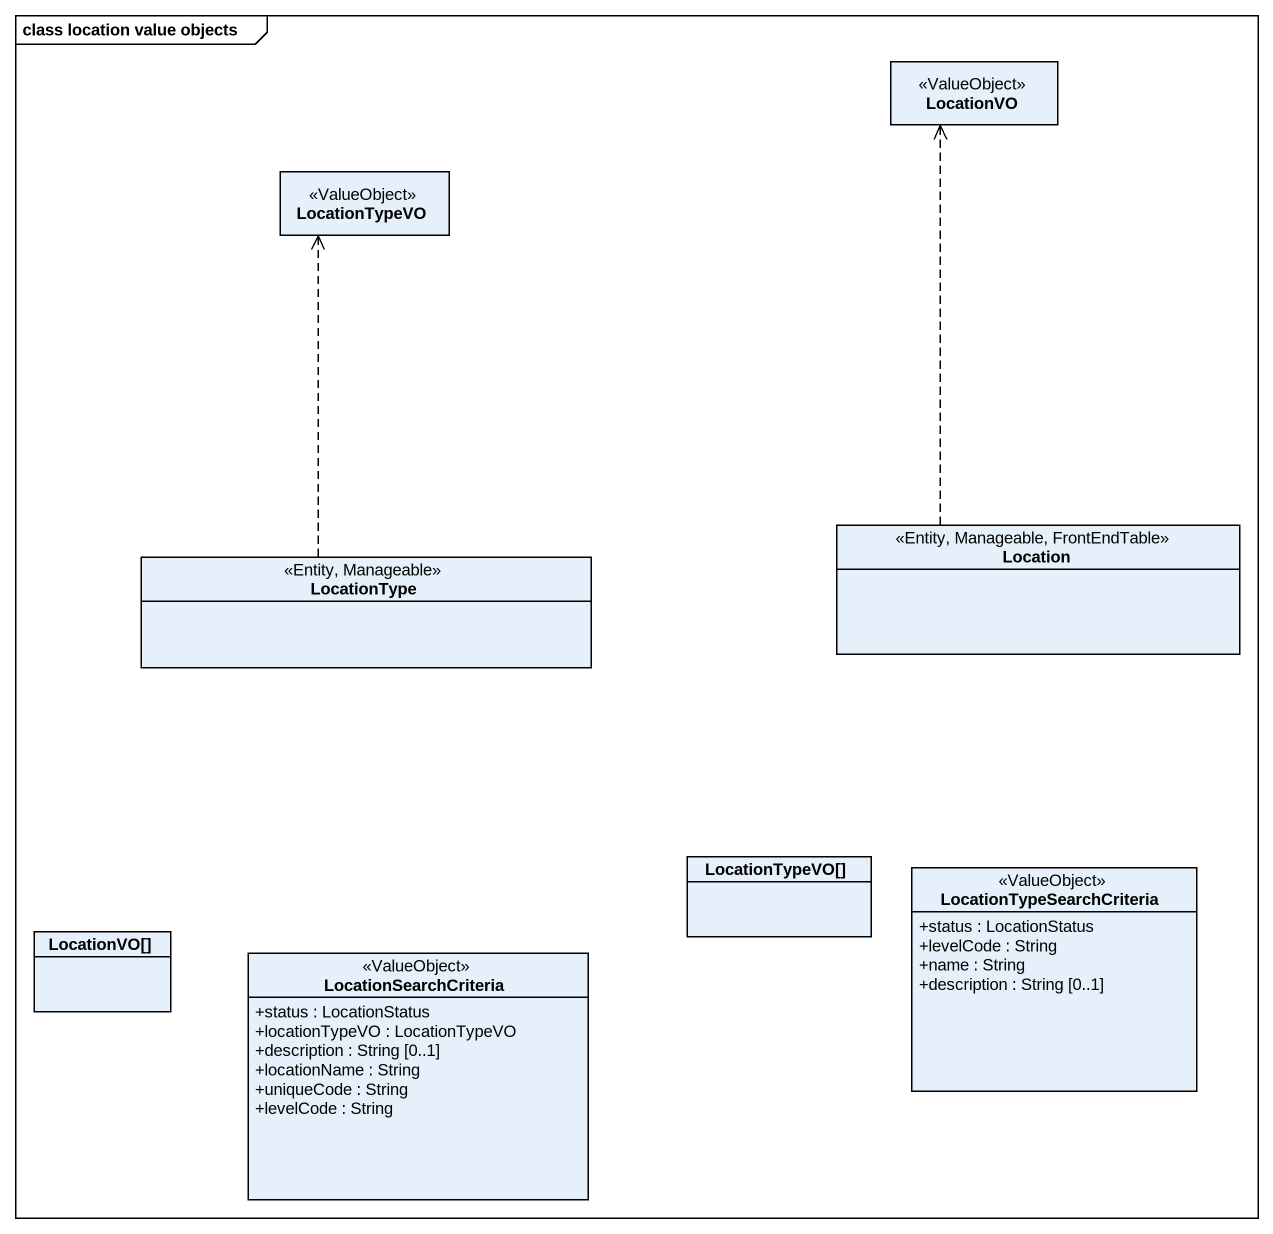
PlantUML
@startuml
mainframe class location value objects
hide circle
hide empty members
skinparam classAttributeIconSize 0
class LocationVO <<ValueObject>>
class LocationTypeVO <<ValueObject>>
class LocationType <<Entity, Manageable>>
class Location <<Entity, Manageable, FrontEndTable>>
class "LocationTypeVO[]" as LocationTypeVO_2
class LocationTypeSearchCriteria <<ValueObject>> {
  +status : LocationStatus
  +levelCode : String
  +name : String
  +description : String [0..1]
}
class "LocationVO[]" as LocationVO_2
class LocationSearchCriteria <<ValueObject>> {
  +status : LocationStatus
  +locationTypeVO : LocationTypeVO
  +description : String [0..1]
  +locationName : String
  +uniqueCode : String
  +levelCode : String
}
LocationType .up.> LocationTypeVO
Location .up.> LocationVO
@enduml
